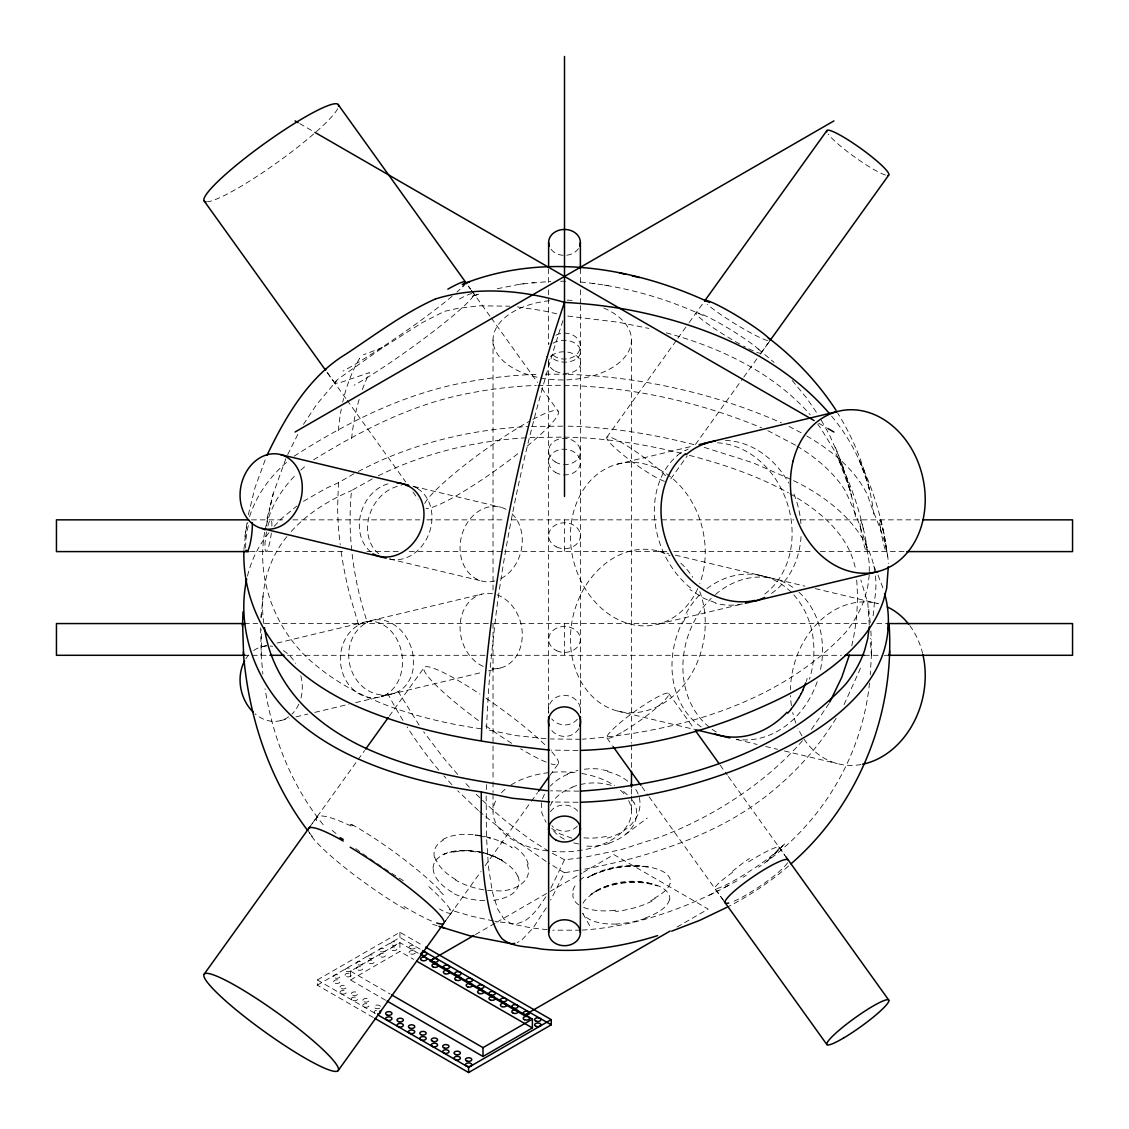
<?xml version="1.0" encoding="UTF-8"?>
<svg xmlns="http://www.w3.org/2000/svg" width="1129" height="1129" viewBox="0 0 1129 1129"><rect width="100%" height="100%" fill="white"/><g stroke="black" fill="none" stroke-linecap="round" stroke-linejoin="round"><path stroke-width="0.75" stroke-dasharray="5 3.75" d="M869.274 625.085L867.834 603.295L860.834 579.996M869.274 571.556L869.274 563.173L865.364 538.307M871.503 653.959L871.32 641.413M486.176 795.959L486.43 836.293L488.504 867.072L492.371 891.981L497.691 909.127L504.084 919.288L511.649 923.917L531.463 927.939L549.668 929.929M260.601 627.893L261.251 655.3L261.491 629.686M486.317 789.58L486.5 783.089M871.517 653.62L870.261 674.817M286.921 536.656C266.486 561.141 258.964 594.814 264.2 626.002M243.949 549.4L245.939 530.249L247.844 522.699M871.503 654.255L871.334 655.257L870.276 638.224M261.081 617.351L263.001 596.013M261.081 617.549L261.236 614.176M353.941 473.728L338.474 482.704L337.613 507.119A312.253 180.075 60.1 0 0 340.21 544.7M372.203 478.936L351.528 490.55C346.998 535.019 353.476 580.193 367.348 622.545M433.042 868.074C433.268 860.665 439.76 855.669 446.237 853.383L443.189 854.667M869.274 574.915L867.764 586.614L864.687 598.257A257.214 148.506 0 0 1 845.748 632.268C779.97 703.212 676.285 732.467 582.324 739.17M869.485 683.045C862.076 757.009 820.303 825.864 758.589 867.157M264.638 532.295C255.648 582.62 277.79 635.825 317.941 666.957A257.214 148.506 0 0 0 359.502 693.446C398.255 712.512 440.62 723.096 483.226 729.108M244.894 536.487L247.265 521.485M541.553 802.733L541.821 813.021L546.013 822.293M264.934 530.574L273.162 493.867L286.244 457.626M851.732 645.859C856.925 624.012 858.534 601.334 856.586 578.965M248.309 514.81L254.942 487.869L266.303 456.808M267.051 518.564L269.859 507.274M270.395 505.016L273.162 493.867M266.246 525.804C270.974 506.413 281.756 488.758 295.883 474.787M247.463 576.058C251.259 560.111 258.88 545.081 269.182 532.352M562.891 320.678C535.372 405.156 514.499 491.821 500.881 579.614A291.211 61.545 -81.2 0 0 495.829 615.912L492.046 649.514A320.89 67.811 -81.2 0 0 486.557 729.602L515.77 735.558L547.198 738.86M249.594 516.517C256.608 494.897 270.424 475.789 287.824 461.295M581.717 857.715L564.5 859.804L550.684 888.565M578.373 870.36L564.5 872.773L550.656 900.095M287.712 454.578L298.536 432.986M844.069 704.623L859.606 670.231A313.269 247.152 -24.8 0 0 861.314 665.461M836.109 718.27C817.989 748.075 794.096 774.184 766.69 795.719A240.632 189.841 -24.8 0 1 721.77 824.523C677.414 847.47 628.825 860.99 579.911 870.078M546.295 907.829L532.803 928.334L522.191 939.483A240.632 51.073 -81.2 0 1 517.181 942.503M829.025 703.522L810.749 730.449M545.843 896.779L539.14 906.672A314.342 66.428 -81.2 0 1 524.675 920.939L515.784 924.214L494.812 921.222M303.475 424.377L316.36 404.874L337.825 379.302L381.419 348.536L422.091 322.711L444.205 311.421L457.951 308.316L479.571 305.818L509.772 306.199M312.183 823.591L364.611 750.517M389.279 716.125L424.236 667.408M309.614 827.218L319.154 813.924M606.936 437.149L676.85 339.716M677.866 338.277L688.154 323.952M689.184 322.513L704.228 301.57M670.781 478.865L687.222 455.947M695.45 444.473L742.741 378.568M743.771 377.128L759.182 355.635M760.212 354.21L768.44 342.75M445.024 921.631L480.996 871.489M485.117 865.76L530.348 802.705M531.378 801.28L537.545 792.671M549.879 775.482L558.107 764.023M761.355 352.558L770.359 340.083M442.85 924.609L453.675 909.593M802.493 740.695C777.232 769.597 746.396 793.235 713.105 812.146A314.342 247.914 -24.9 0 1 659.124 837.393L621.486 849.544L583.439 857.504M291.197 531.519C307.624 513.201 329.075 500.175 351.528 490.55M274.121 526.354L281.77 518.423L296.758 506.088M336.16 380.826L335.087 383.338L339.603 382.816L369.592 372.542A319.705 184.577 60 0 0 361.788 391.198M774.946 853.722L785.107 843.419L766.887 861.272L771.347 857.179M788.55 866.042C769.78 882.257 748.979 896.214 726.808 907.363M300.822 470.073L307.328 464.4M732.425 871.292L742.247 863.53A37.991 8.115 -36.1 0 1 749.416 858.506M625.367 834.543L647.298 818.031M313.552 459.813C361.717 430.262 413.143 403.688 469.311 393.259A257.214 148.506 0 0 1 529.811 385.723L536.317 385.525M294.104 456.187C345.996 422.853 402.573 394.346 463.723 382.66A273.303 157.792 0 0 1 528.019 374.701L538.392 374.391M593.148 892.954L590.777 894.535C609.759 880.775 635.613 877.416 657.487 885.912C636.446 879.293 612.355 882.144 593.148 892.954L596.451 890.866M303.475 501.304L325.618 488.561L338.474 482.704M743.08 877.289L746.213 875.356M442.667 839.651L443.387 839.228A47.404 23.878 13.8 0 1 511.536 847.159M373.29 1017.483L317.291 985.165L317.291 979.972L399.92 932.272L422.627 945.368M317.291 985.165L399.92 937.451L421.103 949.687M385.539 1000.195L350.526 979.972L350.526 971.152L399.92 942.644L418.196 953.186M350.526 979.972L399.92 951.451L413.623 959.368M475.436 934.558L495.208 923.141M496.732 922.266L548.468 892.39M549.992 891.515L581.943 873.07M583.467 872.195L613.894 854.625L708.193 909.071L676.243 927.516M589.818 876.4L587.433 877.755C607.36 865.661 632.028 862.387 654.51 868.286A47.94 20.082 -8.1 0 1 670.443 881.396A48.081 20.124 -8.3 0 1 670.259 883.287M736.955 880.902L722.306 888.636M595.025 873.691L589.648 876.513C607.938 867.411 629.22 864.249 649.429 867.199C629.347 864.334 608.235 867.368 589.987 876.33M595.759 891.458L596.86 890.88M378.328 475.789C407.075 461.479 437.883 451.544 469.311 445.108A257.214 148.506 0 0 1 529.811 437.572L562.581 437.121M358.387 471.456C391.368 453.9 427.157 441.961 463.723 434.51A273.303 157.792 0 0 1 528.019 426.55M582.127 930.098C633.538 926.923 683.228 909.395 728.501 885.475M709.449 895.198L718.75 890.456M650.826 900.632L651.701 900.222A50.622 20.28 -10.1 0 0 655.568 898.176M359.403 358.33L359.671 358.232A287.853 166.005 60.1 0 0 342.708 402.178M645.619 918.413L631.788 922.252L616.363 924.129M473.968 295.685L479.754 293.836M472.261 296.221L480.164 293.709M608.926 843.081L610.479 842.573A43.283 31.118 -3.3 0 0 634.131 802.761M607.049 838.141L608.263 837.817A47.404 35.041 -3.4 0 0 635.627 789.199L635.048 788.367M617.309 464.16L692.345 446.209M261.702 646.748L266.825 645.52M277.057 643.078L481.702 594.136M658.362 624.069L741.922 604.086M280.655 720.556L289.179 718.524M295.996 716.887L307.935 714.036M314.751 712.399L348.861 704.242M355.691 702.619L481.885 672.432M488.702 670.795L500.641 667.945M497.268 288.714L520.003 284.183L550.769 281.333M392.073 693.898L381.221 696.113L388.926 694.603M366.276 621.783L372.133 620.724M520.003 284.183L524.011 283.689M531.886 282.687L534.821 282.335M615.785 910.2L614.684 910.313M580.447 930.183L552.773 930.183M545.321 374.179L566.349 374.292M537.954 385.469L562.581 385.271M531.477 426.437L566.349 426.141M580.588 739.269L550.486 738.973M577.949 750.418L550.994 750.122M578.895 791.133L550.486 790.836M577.949 802.267L550.994 801.971M251.471 519.862L285.778 519.848M292.834 519.848L419.847 519.848M426.903 519.848L504.522 519.848M511.578 519.848L659.759 519.848M661.523 519.848L793.828 519.848M800.884 519.848L920.841 519.848M250.102 551.601L345.756 551.601M366.925 551.601L398.678 551.601M409.262 551.601L502.758 551.601M504.522 551.601L666.816 551.601M673.872 551.601L813.233 551.601M820.289 551.601L904.964 551.601M244.301 623.561L257.666 623.561M264.609 623.561L492.173 623.561M493.937 623.561L869.683 623.561M876.739 623.561L888.791 623.561M243.596 655.3L268.137 655.3M287.542 655.3L488.645 655.3M490.409 655.3L841.458 655.3M864.391 655.3L882.709 655.3M884.332 655.3L889.186 655.3M560.548 281.192L568.79 281.319M568.113 374.32C641.314 377.03 714.417 393.231 781.451 422.881M564.232 385.285C631.831 387.035 699.19 401.853 761.595 427.82M568.113 426.169C610.662 427.256 652.915 434.086 694.095 444.657M564.232 437.149C603.719 437.77 642.98 443.838 681.281 453.265M567.774 316.049L618.396 322.259L648.935 328.44M580.518 282.038C623.095 286.089 664.91 297.76 703.677 315.767M517.505 306.905L540.932 310.39A584.455 337.43 60 0 1 556.639 313.777M479.571 835.643L475.154 835.023L490.48 838.127L484.44 836.603M604.297 285.072L608.221 285.693M592.358 283.28L595.11 283.732M480.799 851.958L463.991 850.377L449.596 852.31L466.799 850.603L484.835 853.341M493.161 920.911L472.049 916.325L449.173 909.664M757.7 574.887L770.176 577.808M413.666 486.416L500.641 507.203M658.362 551.079L668.594 553.535M675.41 555.158L805.019 586.163M815.251 588.604L878.348 603.69A82.558 66.442 -76.6 0 0 790.427 689.777M389.604 558.996L481.702 581.012M617.309 711.002L694.053 729.348M736.687 739.551L757.15 744.448M765.674 746.481L777.613 749.346M784.429 750.968L837.295 763.613M607.868 770.938L606.837 770.698A50.622 38.061 -7.6 0 0 601.757 769.724M571.853 838.141L560.421 834.063L551.573 828.347M666.279 332.829C716.111 346.434 765.123 368.717 801.929 405.805A291.211 229.667 -24.9 0 1 810.213 414.837M689.339 455.354C723.548 464.202 757.305 475.775 788.381 492.78M704.242 447.366L752.86 462.749L792.036 479.853M483.212 852.48L493.401 855.867L502.588 860.566L500.613 859.437M715.461 602.731L704.101 598.441L689.861 589.521M432.689 924.284L437.163 925.695M489.224 854.639L502.588 860.566M767.847 430.657L795.55 445.207M789.002 426.423L802.648 433.536M793.56 480.644C839.539 502.73 884.332 543.896 874.552 600.078A313.269 247.152 -24.8 0 1 872.872 617.549M564.5 859.804L550.26 852.141M350.202 824.269L352.954 825.807M299.651 123.555L313.382 131.486M818.666 423.206L826.301 427.609M350.526 971.152L390.112 994.014M317.291 979.972L374.8 1013.179M548.835 851.294L530.235 839.553L507.443 822.42A314.342 181.487 60 0 1 475.351 793.306M806.755 435.992C831.41 450.33 855.048 469.17 867.693 495.349C874.509 518.084 887.338 539.168 888.34 563.484M796.989 446.068C815.688 457.4 833.146 471.739 844.986 490.339C854.371 509.927 862.246 530.39 867.834 551.432M789.82 493.641C818.878 510.153 848.401 534.059 855.429 568.494M564.5 872.773L548.708 863.12M511.296 847.258L512.241 847.865M546.069 861.413L509.108 835.756L479.627 811.61M623.575 791.528L630.377 797.554M758.067 348.875L774.085 362.395M478.371 810.509L457.697 790.766M451.868 784.669L443.895 775.919M457.64 774.409L442.864 757.122L423.643 731.747M792.163 380.459L806.261 397.535L816.987 413.158M831.621 416.178C849.756 437.869 863.205 463.666 869.796 491.214C863.558 463.666 852.72 437.191 837.76 413.214M309.36 832.694L314.652 839.651M323.162 824.664C291.691 785.869 272.766 737.929 265.075 688.803M327.057 372.245L334.89 383.225M468.239 285.976L470.285 288.826M471.301 290.238L475.394 295.911M715.645 889.483L725.58 903.271M468.662 286.47L470.722 289.349M471.753 290.774L490.254 316.572M491.284 317.997L537.545 382.477M541.652 388.207L558.107 411.139M668.721 693.418L694.42 729.249M720.119 765.067L727.316 775.101M728.346 776.526L784.881 855.33M606.936 738.013L612.073 745.168M641.893 786.73L648.06 795.324M649.09 796.764L723.096 899.926M327.608 373.05L346.109 398.847M347.139 400.273L405.734 481.956M412.932 491.976L418.069 499.145M778.728 846.764L786.56 857.744M419.141 725.157L398.071 691.414M632.155 799.84L633.948 802.818M821.206 420.059L829.617 435.201L838.621 455.509M582.959 913.629L589.917 926.246M873.719 565.897L877.289 573.532M878.009 575.056L883.287 588.901M517.999 876.217L518.31 877.064A43.946 23.878 11.1 0 1 489.901 900.575M840.202 459.602L847.639 481.025L851.576 496.308L847.639 481.025M835.333 447.169L843.561 468.083M527.144 864.32C534.327 882.328 511.635 892.051 497.183 890.823A48.039 26.15 15 0 1 459.122 882.003A48.081 26.122 15.1 0 1 455.495 880.013M358.514 624.577L350.23 596.549A312.253 180.075 60.1 0 1 341 550.67M849.841 489.661L837.944 457.654C849.318 480.883 858.238 505.369 863.727 530.672M880.733 520.102L882.356 526.551M434.82 857.348L434.961 857.899A50.622 26.517 16.9 0 0 436.133 860.975M885.362 541.327C880.465 512.806 871.306 485.061 858.76 459.009L867.876 483.819A285.496 225.235 -24.8 0 1 873.705 514.034M883.005 529.233L884.416 535.414M886.815 551.008L885.588 542.767L887.761 557.246M868.737 609.152L870.473 624.93M261.067 653.945L262.845 674.041M870.896 630.956L871.278 639.861M631.478 339.984L631.478 743.178M631.478 744.942L631.478 767.819M631.478 788.959L631.478 794.237M631.478 796.001L631.478 811.836M580.377 268.744L580.377 282.8M580.377 289.828L580.377 303.884M580.377 305.634L580.377 713.203M564.5 519.848L564.5 551.601M564.5 623.561L564.5 655.3M548.623 268.744L548.623 282.8M548.623 289.828L548.623 344.274M548.623 361.844L548.623 713.203M493.034 339.984L493.034 591.751M493.034 623.448L493.034 780.153M493.034 781.903L493.034 792.473M493.034 794.237L493.034 811.836M399.92 932.272L399.92 937.451M399.92 942.644L399.92 951.451M455.947 879.731A49.182 25.868 16.5 0 1 436.584 860.99M514.626 846.821A51.003 28.31 7.9 0 1 528.231 864.348M434.369 857.207A51.144 26.207 15.5 0 1 443.387 840.075M670.076 883.315A49.182 19.927 -9.9 0 1 654.778 897.922M572.925 890.4A51.003 25.6 -5.1 0 1 576.284 884.049M579.741 880.38A51.003 25.6 -5.1 0 1 586.798 875.314M614.501 910.426A47.404 21.211 -10.7 0 1 582.818 907.067M578.768 904.865A47.404 21.211 -10.7 0 1 573.772 891.035M652.04 901.097A51.144 21.592 -10.6 0 1 615.517 911.498M567.506 773.887A49.182 36.777 -7.4 0 1 577.836 770.486M584.37 769.272A49.182 36.777 -7.4 0 1 601.898 769.343M567.746 774.254A48.081 34.985 -7.4 0 0 563.879 776.046A47.94 34.801 -7.5 0 0 550.317 786.094M542.527 798.852A47.94 34.801 -7.5 0 1 544.672 793.856M606.287 836.391A51.003 33.842 -2.9 0 1 583.284 837.803M607.529 771.629A51.144 38.245 -5.5 0 1 628.161 781.564M398.156 691.597A38.16 33.588 78.2 0 1 352.446 672.701A38.16 33.588 78.2 0 1 367.264 622.361M367.193 622.164A38.104 30.37 71 0 1 409.517 643.262A38.104 30.37 71 0 1 398.17 691.611M438.729 770.105A246.969 142.423 60.1 0 1 407.033 726.864M402.954 720.373A246.969 142.423 60.1 0 1 387.91 693.756M358.627 624.859A38.118 29.537 82.5 0 1 398.692 643.05A38.118 29.537 82.5 0 1 387.699 693.46M452.136 892.192A45.329 24.104 15.1 0 1 433.197 868.102M442.963 854.54A43.283 22.453 12.2 0 1 501.191 859.875M502.137 860.806A45.118 24.118 11.4 0 1 517.703 876.217M484.722 900.674A43.946 23.878 11.1 0 1 451.6 892.573M669.384 899.884A45.329 19.137 -9.1 0 1 645.125 918.046M616.392 924.03A43.283 20.026 -9.2 0 1 582.663 913.234M583.044 903.2A45.118 21.084 -7.8 0 1 596.267 891.684M596.31 890.654A43.946 20.576 -7.1 0 1 644.617 882.398A43.946 20.576 -7.1 0 1 669.723 899.869M571.98 787.195A45.329 33.277 -6.6 0 1 612.299 785.728M609.138 843.462A45.118 31.767 -3.8 0 1 583.241 845.819M578.655 843.956A43.946 30.624 -4.3 0 1 571.937 842.319M564.288 839.186A43.946 30.624 -4.3 0 1 551.756 828.46M550.331 805.429A43.946 30.624 -4.3 0 1 572.135 787.449M577.371 826.103A15.877 13.068 4.4 0 1 551.841 825.708M550.416 811.765A15.877 13.068 4.4 0 1 564.288 805.048A15.877 13.068 4.4 0 1 578.387 812.146M387.614 693.912A38.217 32.6 87.7 0 1 343.851 676.186A38.217 32.6 87.7 0 1 358.429 625.141M469.368 787.181A314.342 181.487 60 0 1 463.44 780.887M748.555 861.822A38.104 4.29 -32.6 0 1 776.258 851.619A38.104 4.29 -32.6 0 1 723.689 885.997A38.104 4.29 -32.6 0 1 735.007 870.685M787.562 862.754A38.118 5.857 -34.2 0 1 763.924 883.499A38.118 5.857 -34.2 0 1 732.255 901.902M807.221 678.458A82.29 69.786 -77 0 1 806.233 681.45M706.867 588.661A82.516 70.238 -77.1 0 1 788.479 589.648A82.516 70.238 -77.1 0 1 809.437 679.221M686.206 613.23A82.572 65.623 -79.4 0 1 701.49 592.894M683.327 622.15A82.318 62.081 -76.1 0 1 687.321 614.091M701.208 726.963A82.516 68.657 -69.9 0 1 682.622 621.74M715.433 594.517A82.544 68.516 -73.1 0 1 793.814 588.04M799.022 592.259A82.544 68.516 -73.1 0 1 819.781 672.813M817.198 681.704A82.544 68.516 -73.1 0 1 736.277 739.213M716.322 732.029A82.544 68.516 -73.1 0 1 711.214 598.37M403.392 880.719A82.502 8.058 33.7 0 1 353.123 846.722M336.019 833.555A82.502 8.058 33.7 0 1 329.936 828.474M316.557 820.755A82.558 14.084 32.6 0 1 352.587 826.767M351.712 824.438A82.544 13.167 36 0 1 441.622 892.122M439.901 891.233A82.403 8.34 38.5 0 1 444.671 896.101M428.893 886.66A82.53 8.242 38.6 0 1 439.506 909.028M431.56 921.024A82.544 10.246 34.7 0 1 402.982 905.881M404.888 909.099A82.558 11.84 35.3 0 1 308.415 830.408M628.67 800.588A69.222 39.967 0 0 1 552.406 851.393M547.537 850.899A69.222 39.967 0 0 1 497.395 797.878M501.502 792.685A69.222 39.967 0 0 1 506.836 787.887M511.028 784.965A69.222 39.967 0 0 1 576.975 772.786M581.76 773.492A69.222 39.967 0 0 1 614.571 785.671M620.484 790.229A69.222 39.967 0 0 1 625.226 795.239M603.733 307.991A69.222 39.967 0 0 1 605.469 371.201A69.222 39.967 0 0 1 499.06 356.298A69.222 39.967 0 0 1 550.783 300.568M567.195 300.116A69.222 39.967 0 0 1 572.107 300.427M379.626 1008.183A3.175 1.835 0 0 1 374.433 1007.576A3.175 1.835 0 0 1 377.411 1005.05A3.175 1.835 0 0 1 380.29 1007.618M375.35 1013.475A3.175 1.835 0 0 1 374.588 1011.189A3.175 1.835 0 0 1 378.342 1010.328M555.92 335.2A15.877 12.969 0 0 1 577.85 339.095A15.877 12.969 0 0 1 573.08 357.018A15.877 12.969 0 0 1 551.15 353.123M548.779 344.26A15.877 12.969 0 0 1 548.99 343.357M578.429 248.62A15.877 12.969 0 0 1 564.5 255.366A15.877 12.969 0 0 1 550.571 248.62M664.402 481.307A38.104 5.264 35.7 0 1 616.9 449.624A38.104 5.264 35.7 0 1 619.186 441.284A38.104 5.264 35.7 0 1 665.814 476.128M885.475 175.023A38.104 5.264 35.7 0 1 855.232 157.425A38.104 5.264 35.7 0 1 828.192 134.111M494.869 580.955A38.104 30.666 -76.6 0 1 460.928 538.872A38.104 30.666 -76.6 0 1 508.614 510.929M512.1 513.822A38.104 30.666 -76.6 0 1 521.4 549.357A38.104 30.666 -76.6 0 1 499.216 579.431M497.056 594.87A38.104 30.666 76.6 0 1 522.064 639.197A38.104 30.666 76.6 0 1 489.69 668.382M483.113 666.35A38.104 30.666 76.6 0 1 460.434 621.585A38.104 30.666 76.6 0 1 492.653 593.713M288.615 716.844A38.104 30.666 76.6 0 1 254.985 713.782M245.84 658.842A38.104 30.666 76.6 0 1 248.662 655.046M253.743 650.473A38.104 30.666 76.6 0 1 272.653 646.324M283.421 650.6A38.104 30.666 76.6 0 1 295.629 663.358M300.808 675.763A38.104 30.666 76.6 0 1 300.582 699.458M298.832 704.171A38.104 30.666 76.6 0 1 292.101 713.951M697.75 588.562A82.558 66.442 76.6 0 1 581.999 583.044A82.558 66.442 76.6 0 1 631.421 462.354A82.558 66.442 76.6 0 1 699.797 583.552M699.797 591.596A82.558 66.442 -76.6 0 1 644.772 711.143A82.558 66.442 -76.6 0 1 571.74 622.912A82.558 66.442 -76.6 0 1 670.132 555.764M680.745 563.159A82.558 66.442 -76.6 0 1 692.74 577.272M909.805 625.635A82.558 66.442 -76.6 0 1 922.619 653.451M861.032 764.545A82.558 66.442 -76.6 0 1 797.907 728.106M795.86 723.096A82.558 66.442 -76.6 0 1 792.713 712.498M791.415 705.569A82.558 66.442 -76.6 0 1 790.498 695.577M551.799 751.872A82.558 11.403 35.7 0 1 551.079 763.867M546.083 762.075A82.558 11.403 35.7 0 1 520.624 748.795M511.691 743.319A82.558 11.403 35.7 0 1 484.369 724.86M478.414 720.528A82.558 11.403 35.7 0 1 423.77 668.58A82.558 11.403 35.7 0 1 479.994 694.152M485.964 698.159A82.558 11.403 35.7 0 1 546.083 745.888M532.832 419.423A82.558 11.403 -35.7 0 1 526.255 446.915M517.703 453.787A82.558 11.403 -35.7 0 1 426.056 508.431M424.687 503.449A82.558 11.403 -35.7 0 1 528.951 421.54M337.656 108.793A82.558 11.403 -35.7 0 1 276.788 162.802A82.558 11.403 -35.7 0 1 207.482 201.766M459.334 299.044A82.727 7.367 -35.8 0 1 448.608 319.394A82.727 7.367 -35.8 0 1 354.097 385.229M351.571 438.715A319.705 184.577 60 0 1 359.22 399.229M855.401 516.645A320.89 253.079 -24.9 0 0 834.938 451.544L820.769 428.314A291.211 229.667 -24.9 0 0 817.749 424.194M338.347 430.77A287.853 166.005 60.1 0 1 341.283 409.037M460.096 289.137A82.742 6.52 -34.7 0 1 456.864 292.143M452.108 296.25A82.742 6.52 -34.7 0 1 343.117 371.046M267.827 526.029A16.046 2.54 -81.3 0 1 271.891 526.128M271.341 533.029A16.046 2.54 -81.3 0 1 265.964 551.573A16.046 2.54 -81.3 0 1 266.5 531.928M577.399 719.145A16.046 14.776 6.3 0 1 551.7 718.82M548.807 712.822A16.046 14.776 6.3 0 1 564.006 695.337A16.046 14.776 6.3 0 1 580.377 712.441M245.713 547.904A16.018 2.554 -82.2 0 1 248.705 524.308M578.697 728.741A16.074 14.748 4 0 1 564.528 736.404A16.074 14.748 4 0 1 550.345 728.445M879.9 524.773A15.608 1.341 78.5 0 1 879.689 522.741M553.097 343.258A16.06 10.937 2.3 0 1 576.863 344.514A16.06 10.937 2.3 0 1 573.447 360.49A16.06 10.937 2.3 0 1 550.359 356.101M739.622 343.964A38.188 3.895 31.5 0 1 696.226 312.888A38.188 3.895 31.5 0 1 747.398 340.633A38.188 3.895 31.5 0 1 743.531 346.081M769.512 340.887A38.273 3.923 31.5 0 1 769.258 340.902M767.537 340.605A38.273 3.923 31.5 0 1 737.604 325.35A38.273 3.923 31.5 0 1 707.417 304.407M417.589 488.561A38.203 31.132 -70.5 0 1 428.653 534.426A38.203 31.132 -70.5 0 1 389.392 558.926M417.659 488.434A38.033 30.991 -70.4 0 0 415.684 487.403A38.217 31.302 -65 0 0 412.918 486.472M378.751 553.76A38.217 31.302 -65 0 1 369.804 514.245A38.217 31.302 -65 0 1 401.275 485.597M370.707 551.869A38.245 31.175 -70.3 0 1 361.195 512.368A38.245 31.175 -70.3 0 1 390.944 483.198M685.204 450.669A82.742 68.276 71.7 0 1 688.14 449.046M717.423 442.808A82.742 68.276 71.7 0 1 787.802 504.945A82.742 68.276 71.7 0 1 763.783 594.771M677.344 455.396A82.389 68.149 69.8 0 1 684.978 450.231M742.416 603.944A82.685 68.657 79.6 0 1 715.391 603.211M690.623 587.983A82.643 65.651 68.6 0 1 677.414 455.495M725.467 440.451A82.671 68.192 72.4 0 1 788.79 483.156M793.955 494.008A82.671 68.192 72.4 0 1 800.927 523.574M801.04 536.628A82.671 68.192 72.4 0 1 770.895 593.812M382.491 347.52A80.385 1.312 -21.3 0 1 363.467 354.774M502.73 842.643L500.881 841.839L504.127 843.321L502.73 842.643M555.285 472.261A15.877 12.842 4.1 0 0 580.292 463.652A15.877 12.842 4.1 0 0 557.909 450.175A15.877 12.842 4.1 0 0 555.285 472.261M555.242 461.916A15.877 13.096 3.9 0 0 580.292 453.11A15.877 13.096 3.9 0 0 557.966 439.379A15.877 13.096 3.9 0 0 555.242 461.916M341.297 988.609A3.175 1.835 0 0 0 346.321 987.325A3.175 1.835 0 0 0 341.861 985.462A3.175 1.835 0 0 0 341.297 988.609M341.579 993.901A3.175 1.835 0 0 0 346.335 992.32A3.175 1.835 0 0 0 341.579 990.726A3.175 1.835 0 0 0 341.579 993.901M352.7 995.199A3.175 1.835 0 0 0 357.724 993.901A3.175 1.835 0 0 0 353.264 992.038A3.175 1.835 0 0 0 352.7 995.199M352.982 1000.492A3.175 1.835 0 0 0 357.738 998.897A3.175 1.835 0 0 0 352.982 997.316A3.175 1.835 0 0 0 352.982 1000.492M364.102 1001.79A3.175 1.835 0 0 0 369.127 1000.492A3.175 1.835 0 0 0 364.681 998.629A3.175 1.835 0 0 0 364.102 1001.79M364.385 1007.068A3.175 1.835 0 0 0 369.141 1005.487A3.175 1.835 0 0 0 364.385 1003.893A3.175 1.835 0 0 0 364.385 1007.068M380.586 951.62A3.175 1.835 0 0 0 385.61 950.322A3.175 1.835 0 0 0 381.15 948.459A3.175 1.835 0 0 0 380.586 951.62M380.868 956.912A3.175 1.835 0 0 0 385.624 955.317A3.175 1.835 0 0 0 380.868 953.737A3.175 1.835 0 0 0 380.868 956.912M369.183 958.196A3.175 1.835 0 0 0 374.207 956.912A3.175 1.835 0 0 0 369.747 955.049A3.175 1.835 0 0 0 369.183 958.196M369.465 963.489A3.175 1.835 0 0 0 374.221 961.908A3.175 1.835 0 0 0 369.465 960.313A3.175 1.835 0 0 0 369.465 963.489M358.048 964.886A3.175 1.835 0 0 0 362.818 963.305A3.175 1.835 0 0 0 358.048 961.71A3.175 1.835 0 0 0 358.048 964.886M358.048 970.079A3.175 1.835 0 0 0 362.818 968.484A3.175 1.835 0 0 0 358.048 966.904A3.175 1.835 0 0 0 358.048 970.079M346.377 971.377A3.175 1.835 0 0 0 351.387 970.079A3.175 1.835 0 0 0 346.942 968.216A3.175 1.835 0 0 0 346.377 971.377M346.645 976.656A3.175 1.835 0 0 0 351.415 975.075A3.175 1.835 0 0 0 346.645 973.48A3.175 1.835 0 0 0 346.645 976.656M335.242 978.067A3.175 1.835 0 0 0 339.998 976.472A3.175 1.835 0 0 0 335.242 974.891A3.175 1.835 0 0 0 335.242 978.067M335.242 983.246A3.175 1.835 0 0 0 339.998 981.665A3.175 1.835 0 0 0 335.242 980.071A3.175 1.835 0 0 0 335.242 983.246M410.448 948.685A3.175 1.835 0 0 0 415.472 947.386A3.175 1.835 0 0 0 411.012 945.523A3.175 1.835 0 0 0 410.448 948.685M410.73 953.977A3.175 1.835 0 0 0 415.486 952.382A3.175 1.835 0 0 0 410.73 950.801A3.175 1.835 0 0 0 410.73 953.977M392.271 950.322A3.175 1.835 0 0 0 397.027 948.727A3.175 1.835 0 0 0 392.271 947.146A3.175 1.835 0 0 0 392.271 950.322M392.271 945.128A3.175 1.835 0 0 0 397.027 943.548A3.175 1.835 0 0 0 392.271 941.953A3.175 1.835 0 0 0 392.271 945.128M556.569 650.657A15.877 12.969 0 0 0 580.377 639.437A15.877 12.969 0 0 0 556.569 628.204A15.877 12.969 0 0 0 556.569 650.657M556.569 546.958A15.877 12.969 0 0 0 580.377 535.725A15.877 12.969 0 0 0 556.569 524.505A15.877 12.969 0 0 0 556.569 546.958M623.575 731.38A38.104 5.264 -35.7 0 0 668.904 693.756A38.104 5.264 -35.7 0 0 621.006 722.024A38.104 5.264 -35.7 0 0 623.575 731.38M860.467 527.483A16.06 1.468 78.5 0 0 866.55 551.46A16.06 1.468 78.5 0 0 863.219 528.245A16.06 1.468 78.5 0 0 860.467 527.483M555.313 371.159A16.046 10.782 3.2 0 0 580.475 364.018A16.046 10.782 3.2 0 0 557.712 352.601A16.046 10.782 3.2 0 0 555.313 371.159M880.366 527.624A16.102 1.214 78.7 0 0 886.152 551.573A16.102 1.214 78.7 0 0 882.596 528.174A16.102 1.214 78.7 0 0 880.366 527.624"/><path stroke-width="1.5" d="M888.325 566.603L886.674 588.392L883.386 600.755A273.303 157.792 0 0 1 863.177 636.883C830.535 676.384 782.905 699.161 736.221 717.691C686.7 736.616 634.286 748.555 581.223 750.39M242.481 626.426L242.608 623.561L243.61 655.272L243.356 651.927M246.701 579.078C235.171 633.228 258.978 691.527 302.304 725.227A273.303 157.792 0 0 0 346.405 753.396C388.616 774.24 434.877 785.474 481.307 791.923L481.081 826.724A313.269 66.484 -81.2 0 0 485.103 885.94C488.165 903.948 490.466 923.466 501.812 938.467C512.312 947.711 528.146 946.187 541.13 949.052C580.362 953.13 620.16 947.513 657.628 935.616M243.624 655.074L243.554 655.074C248.973 717.522 269.267 779.589 307.243 829.914M243.892 551.037C242.481 598.187 265.329 644.363 302.304 673.378A273.303 157.792 0 0 0 346.405 701.532C409.629 731.832 480.248 742.402 549.244 750.051M242.509 624.605L243.017 611.749M889.652 650.967C887.69 731.437 852.042 810.961 790.992 863.84M869.274 626.764L867.764 638.478L864.687 650.106A257.214 148.506 0 0 1 845.748 684.132C779.941 755.259 674.733 784.867 580.588 791.119M849.389 654.933L841.754 677.372L829.801 702.083M547.297 356.552C514.556 470.384 491.27 587.32 482.887 705.583A285.496 60.599 -81.2 0 0 481.321 740.059M267.037 455.227C285.524 416.77 308.711 376.451 346.335 353.857C375.364 334.678 403.406 313.354 435.3 299.016M802.874 690.256L801.265 693.545M325.477 369.014L325.604 369.903M204.25 974.045L310.136 826.456M365.641 749.091L388.263 717.564M704.595 301.02L826.936 130.512M770.5 339.885L888.721 175.094M338.107 1070.659A82.558 11.403 35.7 0 0 244.64 991.022A82.558 11.403 35.7 0 0 230.782 1005.374A82.558 11.403 35.7 0 0 338.107 1070.659L442.963 924.496M538.575 791.246L548.849 776.921M295.064 432.012L833.936 120.902M473.912 935.447L429.782 960.92L524.082 1015.366L670.16 931.03M391.636 994.889L483 1047.641L532.394 1019.12L532.394 1027.94L483 1056.462L387.064 1001.07M377.834 1014.929L468.62 1067.342L551.248 1019.642L551.248 1024.822L468.62 1072.536L374.8 1018.358M726.808 907.363L699.655 920.389L671.642 931.157M462.227 284.381C542.372 252.148 633.115 266.91 709.506 302.473M464.16 283.689L469.904 281.671M435.469 298.945C477.454 285.905 522.84 290.153 564.5 302.389A513.342 404.986 -24.8 0 1 628.444 309.798C703.198 324.009 778.925 354.746 829.519 413.666M699.161 444.572L837.295 411.535M745.323 603.267L878.348 571.457M581.223 802.239C634.286 800.419 686.7 788.465 736.221 769.541C782.919 751.011 830.535 728.247 863.177 688.746A273.303 157.792 0 0 0 883.386 652.604C889.61 633.581 890.061 612.807 884.586 593.544M248.733 519.848L56.45 519.848L56.45 551.601L248.733 551.601M922.605 519.848L1072.55 519.848L1072.55 551.601L906.728 551.601M245.205 623.561L56.45 623.561L56.45 655.3L245.205 655.3M887.323 623.561L1072.55 623.561L1072.55 655.3L889.087 655.3M269.902 655.3L284.014 655.3M844.986 655.3L864.391 655.3M549.244 801.915L512.354 798.245L481.307 791.923M547.198 790.709C483.395 782.877 418.012 773.534 359.502 745.295A257.214 148.506 0 0 1 317.941 718.806C289.786 696.268 269.267 663.683 264.468 627.639M632.085 275.786L639.508 277.565M619.666 272.908L625.72 274.361M280.655 454.592A38.104 30.666 -76.6 0 1 292.101 516.786A38.104 30.666 -76.6 0 1 240.773 503.125A38.104 30.666 -76.6 0 1 280.655 454.592L408.557 485.188M261.702 528.4L386.203 558.178M695.746 729.757L729.856 737.914M440.254 926.683L444.6 928.052L440.141 926.641M439.012 926.387L469.551 935.715L510.11 943.519A240.632 51.073 -81.2 0 0 514.739 943.336M340.097 837.647L343.216 839.383M295.064 120.902L298.112 122.666M314.906 132.361L814.094 420.552M827.825 428.498L833.936 432.012M425.647 947.118L551.248 1019.642M422.627 950.562L551.248 1024.822M421.244 954.951L532.394 1019.12M416.672 961.132L532.394 1027.94M768.129 337.698C794.633 357.907 817.848 382.378 836.067 410.321M338.107 104.503L466.616 283.605M695.45 730.675L719.088 763.627M785.911 856.77L888.721 1000.054M613.103 746.608L640.863 785.29M724.126 901.351L826.936 1044.65M204.25 201.103L325.547 370.185M631.478 771.347L631.478 787.195M580.377 242.41L580.377 268.744M580.377 716.633L580.377 932.752A15.877 12.969 0 0 1 556.569 943.971A15.877 12.969 0 0 1 556.569 921.518A15.877 12.969 0 0 1 580.377 932.752M564.5 56.464L564.5 496.45M548.623 242.41L548.623 266.994M548.623 716.633L548.623 932.752M483 1047.641L483 1056.462M468.62 1067.342L468.62 1072.536M631.04 784.189A51.144 38.245 -5.5 0 1 632.353 785.572M579.6 825.186A15.877 12.814 3.7 0 1 579.756 832.637M549.371 832.299A15.877 12.814 3.7 0 1 549.273 824.847M888.297 629.643A15.891 0.72 89.2 0 1 889.186 625.875A15.891 0.72 89.2 0 1 889.737 646.098A15.891 0.72 89.2 0 1 888.975 654.524M728.769 903.031A38.118 5.857 -34.2 0 1 748.485 879.957A38.118 5.857 -34.2 0 1 788.381 860.383M787.026 712.272A82.516 68.657 -69.9 0 1 714.967 733.935M790.893 709.492A82.544 69.179 -76.2 0 1 787.732 713.175M798.64 698.047A82.473 69.236 -76.4 0 1 790.822 709.421M801.209 693.516A82.403 69.532 -76.7 0 1 798.711 698.089M805.711 682.932A82.29 69.786 -77 0 1 802.719 690.172M350.173 847.187A82.544 10.246 34.7 0 1 426.085 901.704A82.544 10.246 34.7 0 1 436.725 922.972M308.527 828.728A82.558 11.84 35.3 0 1 343.258 841.049M379.993 1011.034A3.175 1.835 0 0 1 377.707 1013.898M421.681 952.382A3.175 1.835 0 0 1 426.649 953.088A3.175 1.835 0 0 1 424.024 955.614A3.175 1.835 0 0 1 420.609 953.412M549.273 246.051A15.877 12.969 0 0 1 564.5 229.441A15.877 12.969 0 0 1 579.727 246.051M826.851 131.839A38.104 5.264 35.7 0 1 860.411 148.181A38.104 5.264 35.7 0 1 887.874 175.418M253.136 712.089A38.104 30.666 76.6 0 1 244.612 660.931M887.281 606.936A82.558 66.442 -76.6 0 1 908.76 624.281M922.929 654.806A82.558 66.442 -76.6 0 1 862.627 764.234M206.071 201.795A82.558 11.403 -35.7 0 1 263.17 144.526A82.558 11.403 -35.7 0 1 338.573 106.168M547.297 356.538A513.342 108.948 -81.2 0 1 564.5 302.403M252.19 522.6A16.018 2.554 -82.2 0 1 250.186 543.515A16.018 2.554 -82.2 0 1 245.995 550.105M549.117 725.735A16.074 14.748 4 0 1 564.486 706.881A16.074 14.748 4 0 1 579.911 726.046M704.708 301.104A38.273 3.923 31.5 0 1 736.8 315.697A38.273 3.923 31.5 0 1 770.119 340.365M405.734 485.343A38.217 31.302 -65 0 1 408.656 485.569M396.914 482.845A38.245 31.175 -70.3 0 1 406.722 485.329A38.019 30.991 -70.4 0 1 409.051 486.373A38.273 31.372 -62.8 0 1 418.676 535.005A38.273 31.372 -62.8 0 1 373.163 553.902A37.723 30.92 -62.8 0 1 372.782 553.789M703.903 443.669A82.742 68.276 71.7 0 1 707.234 443.161M686.136 454.648A82.671 68.192 72.4 0 1 715.32 441.058M764.601 597.453A82.671 68.192 72.4 0 1 755.343 601.065M755.132 600.388A82.784 68.982 66.2 0 1 670.457 551.488A82.784 68.982 66.2 0 1 685.515 453.731M447.846 289.151A82.742 6.52 -34.7 0 1 462.777 286.441M386.922 1014.957A3.175 1.835 0 0 0 391.946 1013.659A3.175 1.835 0 0 0 387.487 1011.796A3.175 1.835 0 0 0 386.922 1014.957M387.191 1020.249A3.175 1.835 0 0 0 391.961 1018.654A3.175 1.835 0 0 0 387.191 1017.074A3.175 1.835 0 0 0 387.191 1020.249M398.608 1021.646A3.175 1.835 0 0 0 403.363 1020.051A3.175 1.835 0 0 0 398.608 1018.471A3.175 1.835 0 0 0 398.608 1021.646M398.608 1026.825A3.175 1.835 0 0 0 403.363 1025.245A3.175 1.835 0 0 0 398.608 1023.65A3.175 1.835 0 0 0 398.608 1026.825M409.728 1028.124A3.175 1.835 0 0 0 414.752 1026.825A3.175 1.835 0 0 0 410.307 1024.963A3.175 1.835 0 0 0 409.728 1028.124M410.01 1033.416A3.175 1.835 0 0 0 414.766 1031.821A3.175 1.835 0 0 0 410.01 1030.241A3.175 1.835 0 0 0 410.01 1033.416M421.145 1034.714A3.175 1.835 0 0 0 426.155 1033.416A3.175 1.835 0 0 0 421.71 1031.553A3.175 1.835 0 0 0 421.145 1034.714M421.413 1039.992A3.175 1.835 0 0 0 426.183 1038.412A3.175 1.835 0 0 0 421.413 1036.817A3.175 1.835 0 0 0 421.413 1039.992M432.548 1041.291A3.175 1.835 0 0 0 437.572 1040.007A3.175 1.835 0 0 0 433.113 1038.144A3.175 1.835 0 0 0 432.548 1041.291M432.816 1046.583A3.175 1.835 0 0 0 437.586 1045.002A3.175 1.835 0 0 0 432.816 1043.408A3.175 1.835 0 0 0 432.816 1046.583M444.233 1047.98A3.175 1.835 0 0 0 448.989 1046.4A3.175 1.835 0 0 0 444.233 1044.805A3.175 1.835 0 0 0 444.233 1047.98M444.233 1053.174A3.175 1.835 0 0 0 448.989 1051.579A3.175 1.835 0 0 0 444.233 1049.998A3.175 1.835 0 0 0 444.233 1053.174M455.636 1054.571A3.175 1.835 0 0 0 460.392 1052.976A3.175 1.835 0 0 0 455.636 1051.395A3.175 1.835 0 0 0 455.636 1054.571M455.354 1059.651A3.175 1.835 0 0 0 460.378 1058.353A3.175 1.835 0 0 0 455.918 1056.49A3.175 1.835 0 0 0 455.354 1059.651M467.039 1061.161A3.175 1.835 0 0 0 471.795 1059.566A3.175 1.835 0 0 0 467.039 1057.986A3.175 1.835 0 0 0 467.039 1061.161M467.039 1066.341A3.175 1.835 0 0 0 471.795 1064.746A3.175 1.835 0 0 0 467.039 1063.165A3.175 1.835 0 0 0 467.039 1066.341M421.851 960.454A3.175 1.835 0 0 0 426.875 959.156A3.175 1.835 0 0 0 422.429 957.293A3.175 1.835 0 0 0 421.851 960.454M433.536 961.964A3.175 1.835 0 0 0 438.306 960.37A3.175 1.835 0 0 0 433.536 958.789A3.175 1.835 0 0 0 433.536 961.964M433.268 967.045A3.175 1.835 0 0 0 438.292 965.747A3.175 1.835 0 0 0 433.832 963.884A3.175 1.835 0 0 0 433.268 967.045M444.939 968.541A3.175 1.835 0 0 0 449.709 966.96A3.175 1.835 0 0 0 444.939 965.366A3.175 1.835 0 0 0 444.939 968.541M444.939 973.734A3.175 1.835 0 0 0 449.709 972.14A3.175 1.835 0 0 0 444.939 970.559A3.175 1.835 0 0 0 444.939 973.734M456.074 975.033A3.175 1.835 0 0 0 461.098 973.734A3.175 1.835 0 0 0 456.638 971.871A3.175 1.835 0 0 0 456.074 975.033M456.074 980.212A3.175 1.835 0 0 0 461.098 978.914A3.175 1.835 0 0 0 456.638 977.051A3.175 1.835 0 0 0 456.074 980.212M467.759 981.722A3.175 1.835 0 0 0 472.515 980.127A3.175 1.835 0 0 0 467.759 978.547A3.175 1.835 0 0 0 467.759 981.722M467.759 986.901A3.175 1.835 0 0 0 472.515 985.321A3.175 1.835 0 0 0 467.759 983.726A3.175 1.835 0 0 0 467.759 986.901M479.162 988.298A3.175 1.835 0 0 0 483.932 986.718A3.175 1.835 0 0 0 479.162 985.123A3.175 1.835 0 0 0 479.162 988.298M479.162 993.492A3.175 1.835 0 0 0 483.932 991.897A3.175 1.835 0 0 0 479.162 990.316A3.175 1.835 0 0 0 479.162 993.492M490.565 994.889A3.175 1.835 0 0 0 495.335 993.294A3.175 1.835 0 0 0 490.565 991.714A3.175 1.835 0 0 0 490.565 994.889M490.565 1000.068A3.175 1.835 0 0 0 495.335 998.488A3.175 1.835 0 0 0 490.565 996.893A3.175 1.835 0 0 0 490.565 1000.068M501.982 1001.479A3.175 1.835 0 0 0 506.738 999.885A3.175 1.835 0 0 0 501.982 998.304A3.175 1.835 0 0 0 501.982 1001.479M501.982 1006.659A3.175 1.835 0 0 0 506.738 1005.064A3.175 1.835 0 0 0 501.982 1003.483A3.175 1.835 0 0 0 501.982 1006.659M513.385 1008.056A3.175 1.835 0 0 0 518.14 1006.475A3.175 1.835 0 0 0 513.385 1004.881A3.175 1.835 0 0 0 513.385 1008.056M513.385 1013.249A3.175 1.835 0 0 0 518.14 1011.655A3.175 1.835 0 0 0 513.385 1010.074A3.175 1.835 0 0 0 513.385 1013.249M524.787 1014.646A3.175 1.835 0 0 0 529.543 1013.052A3.175 1.835 0 0 0 524.787 1011.471A3.175 1.835 0 0 0 524.787 1014.646M524.505 1019.727A3.175 1.835 0 0 0 529.529 1018.429A3.175 1.835 0 0 0 525.084 1016.566A3.175 1.835 0 0 0 524.505 1019.727M536.19 1021.223A3.175 1.835 0 0 0 540.96 1019.642A3.175 1.835 0 0 0 536.19 1018.048A3.175 1.835 0 0 0 536.19 1021.223M535.922 1026.303A3.175 1.835 0 0 0 540.946 1025.019A3.175 1.835 0 0 0 536.487 1023.156A3.175 1.835 0 0 0 535.922 1026.303M555.595 839.778A15.877 12.969 0 0 0 580.334 829.97A15.877 12.969 0 0 0 557.557 817.382A15.877 12.969 0 0 0 555.595 839.778M843.561 1038.017A38.104 5.264 -35.7 0 0 888.904 1000.393A38.104 5.264 -35.7 0 0 841.006 1028.646A38.104 5.264 -35.7 0 0 843.561 1038.017M793.151 460.844A82.558 66.442 76.6 0 0 873.719 572.474A82.558 66.442 76.6 0 0 906.615 441.185A82.558 66.442 76.6 0 0 793.151 460.844"/></g></svg>
